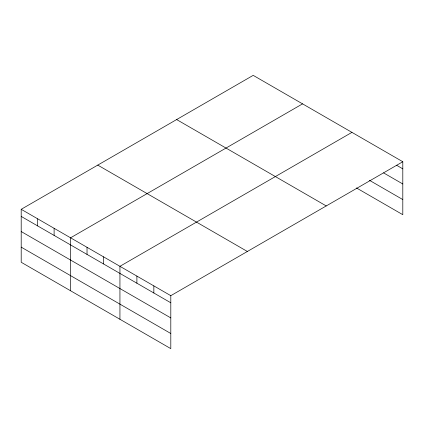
<?xml version="1.0" encoding="UTF-8"?>
<svg xmlns="http://www.w3.org/2000/svg" width="424" height="424" viewBox="0 0 424 424"><rect width="100%" height="100%" fill="white"/><g stroke="black" fill="none" stroke-linecap="round" stroke-linejoin="round"><path stroke-width="0.64" d="M402.8 161.735L170.803 295.676L170.803 348.639L21.2 262.265L21.2 209.308L253.197 75.361L402.8 161.735L402.8 214.692L356.457 187.938M302.566 103.864L70.57 237.806L70.57 290.769M351.936 132.368L119.939 266.309L119.939 319.272M396.583 165.254L402.8 168.842M383.582 172.881L402.8 183.974M369.458 180.311L402.8 199.561M176.638 119.563L326.241 205.937M97.758 165.106L247.362 251.474M21.2 209.308L170.803 295.676M21.2 216.415L170.803 302.784M21.2 231.546L170.803 317.915M21.2 247.134L170.803 333.508M153.848 285.887L153.848 292.995M136.894 276.098L136.894 283.211M103.483 256.812L103.483 263.919M87.026 247.309L87.026 254.416M54.113 228.308L54.113 235.415M37.657 218.805L37.657 225.918"/></g></svg>
